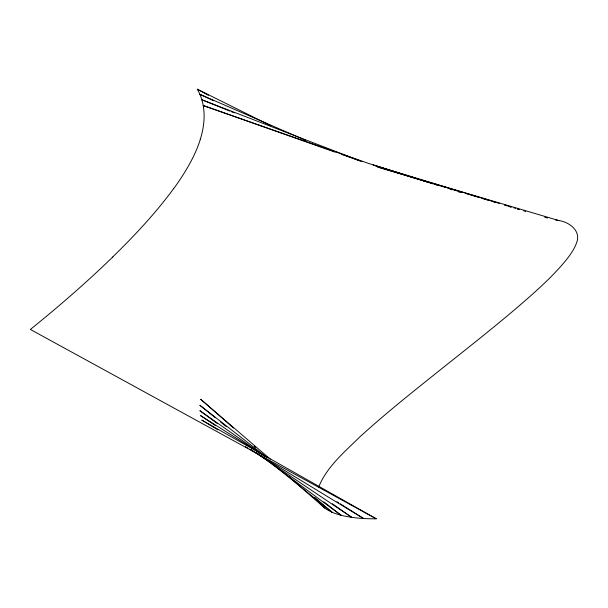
<?xml version="1.0" encoding="UTF-8"?>
<svg xmlns="http://www.w3.org/2000/svg" width="608" height="608" viewBox="0 0 608 608"><rect width="100%" height="100%" fill="white"/><g stroke="black" fill="none" stroke-linecap="round" stroke-linejoin="round"><path stroke-width="0.91" d="M200.245 139.437C205.489 123.181 206.188 104.363 197.311 89.209L270.894 125.757M318.66 487.054C326.944 466.549 344.698 451.843 360.088 436.681C386.384 412.71 414.314 390.617 442.1 368.418C466.868 348.673 491.781 329.095 515.941 308.598C533.125 293.808 550.384 278.874 565.014 261.478C569.582 255.793 574.089 249.82 576.551 242.881C581.446 230.987 569.316 221.988 558.767 220.529L377.598 166.987L445.71 187.469M173.637 188.624C155.572 213.271 134.558 235.585 112.769 256.933M555.34 219.914L558.767 220.529M447.526 188.009L462.057 192.379M465.69 193.473L478.405 197.296M482.038 198.39L488.391 200.298M492.024 201.392L494.752 202.213M504.739 205.215L506.555 205.762M509.284 206.583L511.1 207.123M517.454 209.038L519.27 209.585M499.328 203.391L373.168 164.988L429.256 182.674M504.769 205.048L511.123 206.986M513.844 207.814L515.66 208.362M517.476 208.916L519.293 209.471M523.83 210.854L525.646 211.402M544.707 217.208L547.428 218.036M431.064 183.244L432.873 183.814M434.682 184.384L437.395 185.242M450.057 189.232L451.866 189.802M417.825 178.98L368.205 163.301L203.247 105.541L335.152 152.152M421.435 180.12L432.265 183.548M458.424 191.809L460.233 192.379M341.392 154.356L360.103 160.968M361.897 161.568L201.864 99.765L229.892 111.089M231.648 111.804L234.278 112.86M305.687 140.334L199.872 94.316L213.575 100.738M197.311 89.209L208.4 95.296M30.4 329.46L376.23 518.791A429.985 118.522 -28.8 0 1 357.496 518.039C346.157 516.754 334.248 514.824 324.733 508.075L289.081 476.809M376.23 518.791L201.765 420.082L217.938 429.924M245.442 446.652L247.866 448.134M249.485 449.114L363.546 518.502L340.26 503.804M264.784 456.152L200.549 415.598L215.506 425.668M337.045 501.775L338.656 502.786M250.937 449.517L253.293 451.106M254.866 452.17L351.705 517.347L332.333 503.743M264.928 456.38L199.85 410.658L217.406 423.662M256.325 452.504L341.05 515.272L323.866 501.874M267.079 457.626L199.827 405.224L215.331 417.772M220.499 421.952L226.396 426.74M272.156 463.79L331.945 512.202L314.724 497.39M270.248 459.131L200.663 399.266L233.464 428.032M254.144 446.166L255.565 447.42M324.733 508.075L319.77 502.839M112.822 256.926A651.86 179.679 -28.8 0 1 30.347 329.468M200.306 139.414A476.216 131.267 -28.8 0 1 173.736 188.594"/></g></svg>
